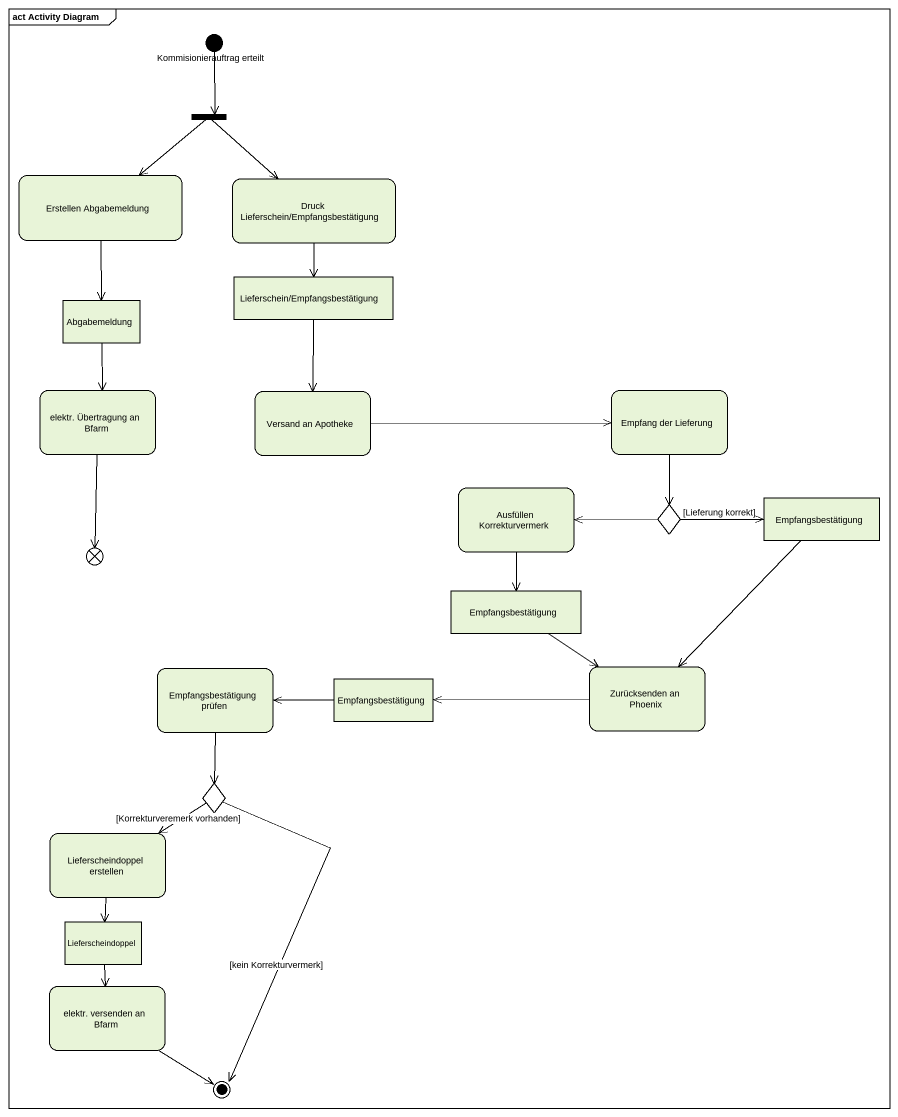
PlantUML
@startuml
mainframe act Activity Diagram
hide empty description
state "Kommisionierauftrag erteilt" as Kommisionierauftrag_erteilt <<start>>
state fork1 <<fork>>
state "Erstellen Abgabemeldung" as Erstellen_Abgabemeldung
state "Druck Lieferschein/Empfangsbestätigung" as Druck_Lieferschein
state "Lieferschein/Empfangsbestätigung" as Lieferschein <<object>>
state Abgabemeldung <<object>>
state "elektr. Übertragung an Bfarm" as elektr_Übertragung_an_Bfarm
state "Versand an Apotheke" as Versand_an_Apotheke
state "Empfang der Lieferung" as Empfang_der_Lieferung
state "Ausfüllen Korrekturvermerk" as Ausfüllen_Korrekturvermerk
state choice1 <<choice>>
state Empfangsbestätigung <<object>>
state flowfinal1 <<end>>
state "Empfangsbestätigung" as Empfangsbestätigung_2 <<object>>
state "Empfangsbestätigung prüfen" as Empfangsbestätigung_prüfen
state "Empfangsbestätigung" as Empfangsbestätigung_3 <<object>>
state "Zurücksenden an Phoenix" as Zurücksenden_an_Phoenix
state choice2 <<choice>>
state "Lieferscheindoppel erstellen" as Lieferscheindoppel_erstellen
state Lieferscheindoppel <<object>>
state "elektr. versenden an Bfarm" as elektr_versenden_an_Bfarm
Kommisionierauftrag_erteilt --> fork1
fork1 --> Erstellen_Abgabemeldung
fork1 --> Druck_Lieferschein
Erstellen_Abgabemeldung --> Abgabemeldung
Druck_Lieferschein --> Lieferschein
Lieferschein --> Versand_an_Apotheke
Abgabemeldung --> elektr_Übertragung_an_Bfarm
elektr_Übertragung_an_Bfarm --> flowfinal1
Versand_an_Apotheke -right-> Empfang_der_Lieferung
Empfang_der_Lieferung --> choice1
Ausfüllen_Korrekturvermerk --> Empfangsbestätigung_2
choice1 -left-> Ausfüllen_Korrekturvermerk
choice1 -right-> Empfangsbestätigung : [Lieferung korrekt]
Empfangsbestätigung --> Zurücksenden_an_Phoenix
Empfangsbestätigung_2 --> Zurücksenden_an_Phoenix
Empfangsbestätigung_prüfen --> choice2
Empfangsbestätigung_3 -left-> Empfangsbestätigung_prüfen
Zurücksenden_an_Phoenix -left-> Empfangsbestätigung_3
choice2 --> Lieferscheindoppel_erstellen : [Korrekturveremerk vorhanden]
Lieferscheindoppel_erstellen --> Lieferscheindoppel
Lieferscheindoppel --> elektr_versenden_an_Bfarm
choice2 --> [*] : [kein Korrekturvermerk]
elektr_versenden_an_Bfarm --> [*]
@enduml
